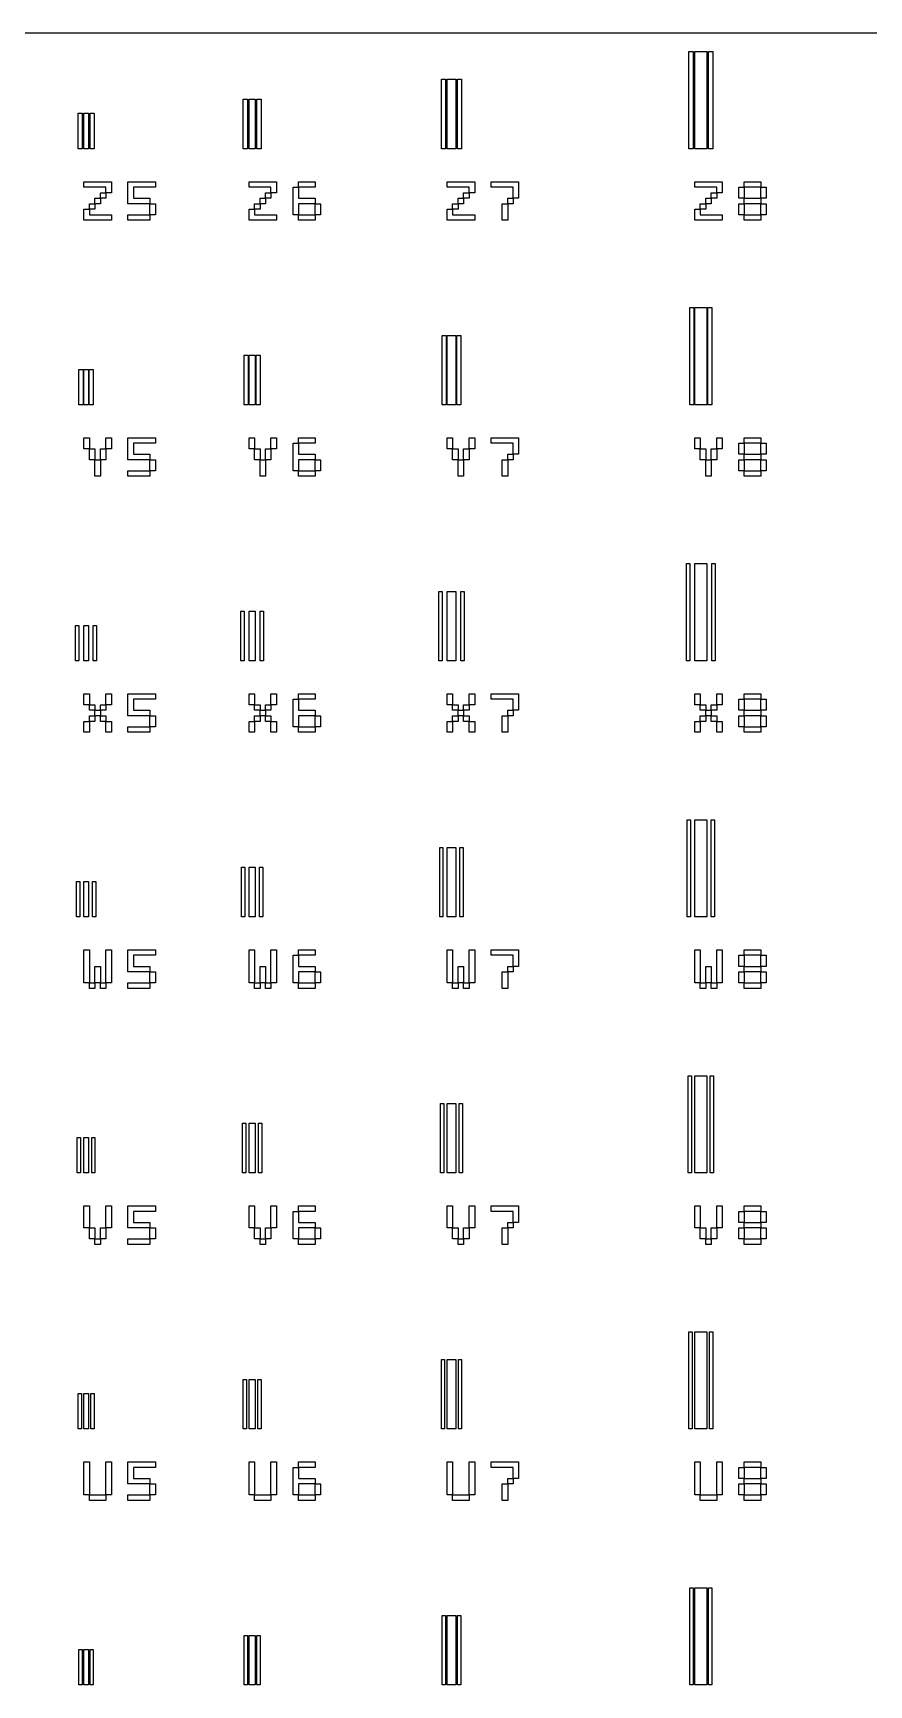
# Model space of a CAD drawing. Extents: x 0 to 3000, y 0 to 2000.
# Drawn here: x 1499 to 2006, y 1000 to 2000 of the extents above; entities that cross this region are included whole.
import ezdxf

# ---------------------------------------------------------------- set-up
doc = ezdxf.new("R2010")
doc.units = 0
doc.header["$MEASUREMENT"] = 0
doc.layers.add('design', color=1, linetype='Continuous')

msp = doc.modelspace()

# ---------------------------------------------------------------- linework, layer by layer
msp.add_line((3000, 2000), (0, 2000))
at = {"layer": 'design'}
for points in [[(1896.5, 1930), (1896.5, 1988.8), (1899, 1988.8), (1899, 1930)], [(1900, 1930), (1900, 1988.8), (1907.4, 1988.8), (1907.4, 1930)], [(1908.4, 1930), (1908.4, 1988.8), (1910.9, 1988.8), (1910.9, 1930)], [(1746.5, 1930), (1746.5, 1972), (1749, 1972), (1749, 1930)], [(1750, 1930), (1750, 1972), (1755.3, 1972), (1755.3, 1930)], [(1756.3, 1930), (1756.3, 1972), (1758.8, 1972), (1758.8, 1930)], [(1626.5, 1930), (1626.5, 1960), (1629, 1960), (1629, 1930)], [(1630, 1930), (1630, 1960), (1633.8, 1960), (1633.8, 1930)], [(1634.8, 1930), (1634.8, 1960), (1637.3, 1960), (1637.3, 1930)], [(1526.5, 1930), (1526.5, 1951.4), (1529, 1951.4), (1529, 1930)], [(1530, 1930), (1530, 1951.4), (1532.7, 1951.4), (1532.7, 1930)], [(1533.7, 1930), (1533.7, 1951.4), (1536.2, 1951.4), (1536.2, 1930)], [(1543.3, 1903.3), (1543.3, 1906.7), (1540, 1906.7), (1536.7, 1906.7), (1533.3, 1906.7), (1530, 1906.7), (1530, 1910), (1533.3, 1910), (1536.7, 1910), (1540, 1910), (1543.3, 1910), (1546.7, 1910), (1546.7, 1906.7), (1546.7, 1903.3)], [(1556.7, 1896.7), (1556.7, 1900), (1556.7, 1903.3), (1556.7, 1906.7), (1556.7, 1910), (1560, 1910), (1563.3, 1910), (1566.7, 1910), (1570, 1910), (1573.3, 1910), (1573.3, 1906.7), (1570, 1906.7), (1566.7, 1906.7), (1563.3, 1906.7), (1560, 1906.7), (1560, 1903.3), (1560, 1900), (1563.3, 1900), (1566.7, 1900), (1570, 1900), (1570, 1896.7), (1566.7, 1896.7), (1563.3, 1896.7), (1560, 1896.7)], [(1643.3, 1903.3), (1643.3, 1906.7), (1640, 1906.7), (1636.7, 1906.7), (1633.3, 1906.7), (1630, 1906.7), (1630, 1910), (1633.3, 1910), (1636.7, 1910), (1640, 1910), (1643.3, 1910), (1646.7, 1910), (1646.7, 1906.7), (1646.7, 1903.3)], [(1660, 1906.7), (1660, 1910), (1663.3, 1910), (1666.7, 1910), (1670, 1910), (1670, 1906.7), (1666.7, 1906.7), (1663.3, 1906.7)], [(1763.3, 1903.3), (1763.3, 1906.7), (1760, 1906.7), (1756.7, 1906.7), (1753.3, 1906.7), (1750, 1906.7), (1750, 1910), (1753.3, 1910), (1756.7, 1910), (1760, 1910), (1763.3, 1910), (1766.7, 1910), (1766.7, 1906.7), (1766.7, 1903.3)], [(1790, 1900), (1790, 1903.3), (1790, 1906.7), (1786.7, 1906.7), (1783.3, 1906.7), (1780, 1906.7), (1776.7, 1906.7), (1776.7, 1910), (1780, 1910), (1783.3, 1910), (1786.7, 1910), (1790, 1910), (1793.3, 1910), (1793.3, 1906.7), (1793.3, 1903.3), (1793.3, 1900)], [(1913.3, 1903.3), (1913.3, 1906.7), (1910, 1906.7), (1906.7, 1906.7), (1903.3, 1906.7), (1900, 1906.7), (1900, 1910), (1903.3, 1910), (1906.7, 1910), (1910, 1910), (1913.3, 1910), (1916.7, 1910), (1916.7, 1906.7), (1916.7, 1903.3)], [(1930, 1906.7), (1930, 1910), (1933.3, 1910), (1936.7, 1910), (1940, 1910), (1940, 1906.7), (1936.7, 1906.7), (1933.3, 1906.7)], [(1536.7, 1896.7), (1536.7, 1900), (1540, 1900), (1540, 1896.7)], [(1540, 1900), (1540, 1903.3), (1543.3, 1903.3), (1543.3, 1900)], [(1636.7, 1896.7), (1636.7, 1900), (1640, 1900), (1640, 1896.7)], [(1640, 1900), (1640, 1903.3), (1643.3, 1903.3), (1643.3, 1900)], [(1656.7, 1890), (1656.7, 1893.3), (1656.7, 1896.7), (1656.7, 1900), (1656.7, 1903.3), (1656.7, 1906.7), (1660, 1906.7), (1660, 1903.3), (1660, 1900), (1663.3, 1900), (1666.7, 1900), (1670, 1900), (1670, 1896.7), (1666.7, 1896.7), (1663.3, 1896.7), (1660, 1896.7), (1660, 1893.3), (1660, 1890)], [(1756.7, 1896.7), (1756.7, 1900), (1760, 1900), (1760, 1896.7)], [(1760, 1900), (1760, 1903.3), (1763.3, 1903.3), (1763.3, 1900)], [(1786.7, 1896.7), (1786.7, 1900), (1790, 1900), (1790, 1896.7)], [(1906.7, 1896.7), (1906.7, 1900), (1910, 1900), (1910, 1896.7)], [(1910, 1900), (1910, 1903.3), (1913.3, 1903.3), (1913.3, 1900)], [(1926.7, 1900), (1926.7, 1903.3), (1926.7, 1906.7), (1930, 1906.7), (1930, 1903.3), (1930, 1900)], [(1930, 1896.7), (1930, 1900), (1933.3, 1900), (1936.7, 1900), (1940, 1900), (1940, 1896.7), (1936.7, 1896.7), (1933.3, 1896.7)], [(1940, 1900), (1940, 1903.3), (1940, 1906.7), (1943.3, 1906.7), (1943.3, 1903.3), (1943.3, 1900)], [(1530, 1886.7), (1530, 1890), (1530, 1893.3), (1533.3, 1893.3), (1533.3, 1890), (1536.7, 1890), (1540, 1890), (1543.3, 1890), (1546.7, 1890), (1546.7, 1886.7), (1543.3, 1886.7), (1540, 1886.7), (1536.7, 1886.7), (1533.3, 1886.7)], [(1533.3, 1893.3), (1533.3, 1896.7), (1536.7, 1896.7), (1536.7, 1893.3)], [(1556.7, 1886.7), (1556.7, 1890), (1560, 1890), (1563.3, 1890), (1566.7, 1890), (1570, 1890), (1570, 1886.7), (1566.7, 1886.7), (1563.3, 1886.7), (1560, 1886.7)], [(1570, 1890), (1570, 1893.3), (1570, 1896.7), (1573.3, 1896.7), (1573.3, 1893.3), (1573.3, 1890)], [(1630, 1886.7), (1630, 1890), (1630, 1893.3), (1633.3, 1893.3), (1633.3, 1890), (1636.7, 1890), (1640, 1890), (1643.3, 1890), (1646.7, 1890), (1646.7, 1886.7), (1643.3, 1886.7), (1640, 1886.7), (1636.7, 1886.7), (1633.3, 1886.7)], [(1633.3, 1893.3), (1633.3, 1896.7), (1636.7, 1896.7), (1636.7, 1893.3)], [(1660, 1886.7), (1660, 1890), (1663.3, 1890), (1666.7, 1890), (1670, 1890), (1670, 1886.7), (1666.7, 1886.7), (1663.3, 1886.7)], [(1670, 1890), (1670, 1893.3), (1670, 1896.7), (1673.3, 1896.7), (1673.3, 1893.3), (1673.3, 1890)], [(1750, 1886.7), (1750, 1890), (1750, 1893.3), (1753.3, 1893.3), (1753.3, 1890), (1756.7, 1890), (1760, 1890), (1763.3, 1890), (1766.7, 1890), (1766.7, 1886.7), (1763.3, 1886.7), (1760, 1886.7), (1756.7, 1886.7), (1753.3, 1886.7)], [(1753.3, 1893.3), (1753.3, 1896.7), (1756.7, 1896.7), (1756.7, 1893.3)], [(1783.3, 1886.7), (1783.3, 1890), (1783.3, 1893.3), (1783.3, 1896.7), (1786.7, 1896.7), (1786.7, 1893.3), (1786.7, 1890), (1786.7, 1886.7)], [(1900, 1886.7), (1900, 1890), (1900, 1893.3), (1903.3, 1893.3), (1903.3, 1890), (1906.7, 1890), (1910, 1890), (1913.3, 1890), (1916.7, 1890), (1916.7, 1886.7), (1913.3, 1886.7), (1910, 1886.7), (1906.7, 1886.7), (1903.3, 1886.7)], [(1903.3, 1893.3), (1903.3, 1896.7), (1906.7, 1896.7), (1906.7, 1893.3)], [(1926.7, 1890), (1926.7, 1893.3), (1926.7, 1896.7), (1930, 1896.7), (1930, 1893.3), (1930, 1890)], [(1930, 1886.7), (1930, 1890), (1933.3, 1890), (1936.7, 1890), (1940, 1890), (1940, 1886.7), (1936.7, 1886.7), (1933.3, 1886.7)], [(1940, 1890), (1940, 1893.3), (1940, 1896.7), (1943.3, 1896.7), (1943.3, 1893.3), (1943.3, 1890)], [(1897, 1775), (1897, 1833.8), (1899.5, 1833.8), (1899.5, 1775)], [(1900, 1775), (1900, 1833.8), (1907.4, 1833.8), (1907.4, 1775)], [(1907.9, 1775), (1907.9, 1833.8), (1910.4, 1833.8), (1910.4, 1775)], [(1747, 1775), (1747, 1817), (1749.5, 1817), (1749.5, 1775)], [(1750, 1775), (1750, 1817), (1755.3, 1817), (1755.3, 1775)], [(1755.8, 1775), (1755.8, 1817), (1758.3, 1817), (1758.3, 1775)], [(1627, 1775), (1627, 1805), (1629.5, 1805), (1629.5, 1775)], [(1630, 1775), (1630, 1805), (1633.8, 1805), (1633.8, 1775)], [(1634.3, 1775), (1634.3, 1805), (1636.8, 1805), (1636.8, 1775)], [(1527, 1775), (1527, 1796.4), (1529.5, 1796.4), (1529.5, 1775)], [(1530, 1775), (1530, 1796.4), (1532.7, 1796.4), (1532.7, 1775)], [(1533.2, 1775), (1533.2, 1796.4), (1535.7, 1796.4), (1535.7, 1775)], [(1530, 1748.3), (1530, 1751.7), (1530, 1755), (1533.3, 1755), (1533.3, 1751.7), (1533.3, 1748.3)], [(1543.3, 1748.3), (1543.3, 1751.7), (1543.3, 1755), (1546.7, 1755), (1546.7, 1751.7), (1546.7, 1748.3)], [(1556.7, 1741.7), (1556.7, 1745), (1556.7, 1748.3), (1556.7, 1751.7), (1556.7, 1755), (1560, 1755), (1563.3, 1755), (1566.7, 1755), (1570, 1755), (1573.3, 1755), (1573.3, 1751.7), (1570, 1751.7), (1566.7, 1751.7), (1563.3, 1751.7), (1560, 1751.7), (1560, 1748.3), (1560, 1745), (1563.3, 1745), (1566.7, 1745), (1570, 1745), (1570, 1741.7), (1566.7, 1741.7), (1563.3, 1741.7), (1560, 1741.7)], [(1630, 1748.3), (1630, 1751.7), (1630, 1755), (1633.3, 1755), (1633.3, 1751.7), (1633.3, 1748.3)], [(1643.3, 1748.3), (1643.3, 1751.7), (1643.3, 1755), (1646.7, 1755), (1646.7, 1751.7), (1646.7, 1748.3)], [(1656.7, 1735), (1656.7, 1738.3), (1656.7, 1741.7), (1656.7, 1745), (1656.7, 1748.3), (1656.7, 1751.7), (1660, 1751.7), (1660, 1748.3), (1660, 1745), (1663.3, 1745), (1666.7, 1745), (1670, 1745), (1670, 1741.7), (1666.7, 1741.7), (1663.3, 1741.7), (1660, 1741.7), (1660, 1738.3), (1660, 1735)], [(1660, 1751.7), (1660, 1755), (1663.3, 1755), (1666.7, 1755), (1670, 1755), (1670, 1751.7), (1666.7, 1751.7), (1663.3, 1751.7)], [(1750, 1748.3), (1750, 1751.7), (1750, 1755), (1753.3, 1755), (1753.3, 1751.7), (1753.3, 1748.3)], [(1763.3, 1748.3), (1763.3, 1751.7), (1763.3, 1755), (1766.7, 1755), (1766.7, 1751.7), (1766.7, 1748.3)], [(1790, 1745), (1790, 1748.3), (1790, 1751.7), (1786.7, 1751.7), (1783.3, 1751.7), (1780, 1751.7), (1776.7, 1751.7), (1776.7, 1755), (1780, 1755), (1783.3, 1755), (1786.7, 1755), (1790, 1755), (1793.3, 1755), (1793.3, 1751.7), (1793.3, 1748.3), (1793.3, 1745)], [(1900, 1748.3), (1900, 1751.7), (1900, 1755), (1903.3, 1755), (1903.3, 1751.7), (1903.3, 1748.3)], [(1913.3, 1748.3), (1913.3, 1751.7), (1913.3, 1755), (1916.7, 1755), (1916.7, 1751.7), (1916.7, 1748.3)], [(1926.7, 1745), (1926.7, 1748.3), (1926.7, 1751.7), (1930, 1751.7), (1930, 1748.3), (1930, 1745)], [(1930, 1751.7), (1930, 1755), (1933.3, 1755), (1936.7, 1755), (1940, 1755), (1940, 1751.7), (1936.7, 1751.7), (1933.3, 1751.7)], [(1940, 1745), (1940, 1748.3), (1940, 1751.7), (1943.3, 1751.7), (1943.3, 1748.3), (1943.3, 1745)], [(1533.3, 1741.7), (1533.3, 1745), (1533.3, 1748.3), (1536.7, 1748.3), (1536.7, 1745), (1536.7, 1741.7)], [(1536.7, 1731.7), (1536.7, 1735), (1536.7, 1738.3), (1536.7, 1741.7), (1540, 1741.7), (1540, 1738.3), (1540, 1735), (1540, 1731.7)], [(1540, 1741.7), (1540, 1745), (1540, 1748.3), (1543.3, 1748.3), (1543.3, 1745), (1543.3, 1741.7)], [(1570, 1735), (1570, 1738.3), (1570, 1741.7), (1573.3, 1741.7), (1573.3, 1738.3), (1573.3, 1735)], [(1633.3, 1741.7), (1633.3, 1745), (1633.3, 1748.3), (1636.7, 1748.3), (1636.7, 1745), (1636.7, 1741.7)], [(1636.7, 1731.7), (1636.7, 1735), (1636.7, 1738.3), (1636.7, 1741.7), (1640, 1741.7), (1640, 1738.3), (1640, 1735), (1640, 1731.7)], [(1640, 1741.7), (1640, 1745), (1640, 1748.3), (1643.3, 1748.3), (1643.3, 1745), (1643.3, 1741.7)], [(1670, 1735), (1670, 1738.3), (1670, 1741.7), (1673.3, 1741.7), (1673.3, 1738.3), (1673.3, 1735)], [(1753.3, 1741.7), (1753.3, 1745), (1753.3, 1748.3), (1756.7, 1748.3), (1756.7, 1745), (1756.7, 1741.7)], [(1756.7, 1731.7), (1756.7, 1735), (1756.7, 1738.3), (1756.7, 1741.7), (1760, 1741.7), (1760, 1738.3), (1760, 1735), (1760, 1731.7)], [(1760, 1741.7), (1760, 1745), (1760, 1748.3), (1763.3, 1748.3), (1763.3, 1745), (1763.3, 1741.7)], [(1783.3, 1731.7), (1783.3, 1735), (1783.3, 1738.3), (1783.3, 1741.7), (1786.7, 1741.7), (1786.7, 1738.3), (1786.7, 1735), (1786.7, 1731.7)], [(1786.7, 1741.7), (1786.7, 1745), (1790, 1745), (1790, 1741.7)], [(1903.3, 1741.7), (1903.3, 1745), (1903.3, 1748.3), (1906.7, 1748.3), (1906.7, 1745), (1906.7, 1741.7)], [(1906.7, 1731.7), (1906.7, 1735), (1906.7, 1738.3), (1906.7, 1741.7), (1910, 1741.7), (1910, 1738.3), (1910, 1735), (1910, 1731.7)], [(1910, 1741.7), (1910, 1745), (1910, 1748.3), (1913.3, 1748.3), (1913.3, 1745), (1913.3, 1741.7)], [(1926.7, 1735), (1926.7, 1738.3), (1926.7, 1741.7), (1930, 1741.7), (1930, 1738.3), (1930, 1735)], [(1930, 1741.7), (1930, 1745), (1933.3, 1745), (1936.7, 1745), (1940, 1745), (1940, 1741.7), (1936.7, 1741.7), (1933.3, 1741.7)], [(1940, 1735), (1940, 1738.3), (1940, 1741.7), (1943.3, 1741.7), (1943.3, 1738.3), (1943.3, 1735)], [(1556.7, 1731.7), (1556.7, 1735), (1560, 1735), (1563.3, 1735), (1566.7, 1735), (1570, 1735), (1570, 1731.7), (1566.7, 1731.7), (1563.3, 1731.7), (1560, 1731.7)], [(1660, 1731.7), (1660, 1735), (1663.3, 1735), (1666.7, 1735), (1670, 1735), (1670, 1731.7), (1666.7, 1731.7), (1663.3, 1731.7)], [(1930, 1731.7), (1930, 1735), (1933.3, 1735), (1936.7, 1735), (1940, 1735), (1940, 1731.7), (1936.7, 1731.7), (1933.3, 1731.7)], [(1895, 1620), (1895, 1678.8), (1897, 1678.8), (1897, 1620)], [(1900, 1620), (1900, 1678.8), (1907.4, 1678.8), (1907.4, 1620)], [(1910.4, 1620), (1910.4, 1678.8), (1912.4, 1678.8), (1912.4, 1620)], [(1745, 1620), (1745, 1662), (1747, 1662), (1747, 1620)], [(1750, 1620), (1750, 1662), (1755.3, 1662), (1755.3, 1620)], [(1758.3, 1620), (1758.3, 1662), (1760.3, 1662), (1760.3, 1620)], [(1625, 1620), (1625, 1650), (1627, 1650), (1627, 1620)], [(1630, 1620), (1630, 1650), (1633.8, 1650), (1633.8, 1620)], [(1636.8, 1620), (1636.8, 1650), (1638.8, 1650), (1638.8, 1620)], [(1525, 1620), (1525, 1641.4), (1527, 1641.4), (1527, 1620)], [(1530, 1620), (1530, 1641.4), (1532.7, 1641.4), (1532.7, 1620)], [(1535.7, 1620), (1535.7, 1641.4), (1537.7, 1641.4), (1537.7, 1620)], [(1530, 1593.3), (1530, 1596.7), (1530, 1600), (1533.3, 1600), (1533.3, 1596.7), (1533.3, 1593.3)], [(1543.3, 1593.3), (1543.3, 1596.7), (1543.3, 1600), (1546.7, 1600), (1546.7, 1596.7), (1546.7, 1593.3)], [(1556.7, 1586.7), (1556.7, 1590), (1556.7, 1593.3), (1556.7, 1596.7), (1556.7, 1600), (1560, 1600), (1563.3, 1600), (1566.7, 1600), (1570, 1600), (1573.3, 1600), (1573.3, 1596.7), (1570, 1596.7), (1566.7, 1596.7), (1563.3, 1596.7), (1560, 1596.7), (1560, 1593.3), (1560, 1590), (1563.3, 1590), (1566.7, 1590), (1570, 1590), (1570, 1586.7), (1566.7, 1586.7), (1563.3, 1586.7), (1560, 1586.7)], [(1630, 1593.3), (1630, 1596.7), (1630, 1600), (1633.3, 1600), (1633.3, 1596.7), (1633.3, 1593.3)], [(1643.3, 1593.3), (1643.3, 1596.7), (1643.3, 1600), (1646.7, 1600), (1646.7, 1596.7), (1646.7, 1593.3)], [(1660, 1596.7), (1660, 1600), (1663.3, 1600), (1666.7, 1600), (1670, 1600), (1670, 1596.7), (1666.7, 1596.7), (1663.3, 1596.7)], [(1750, 1593.3), (1750, 1596.7), (1750, 1600), (1753.3, 1600), (1753.3, 1596.7), (1753.3, 1593.3)], [(1763.3, 1593.3), (1763.3, 1596.7), (1763.3, 1600), (1766.7, 1600), (1766.7, 1596.7), (1766.7, 1593.3)], [(1790, 1590), (1790, 1593.3), (1790, 1596.7), (1786.7, 1596.7), (1783.3, 1596.7), (1780, 1596.7), (1776.7, 1596.7), (1776.7, 1600), (1780, 1600), (1783.3, 1600), (1786.7, 1600), (1790, 1600), (1793.3, 1600), (1793.3, 1596.7), (1793.3, 1593.3), (1793.3, 1590)], [(1900, 1593.3), (1900, 1596.7), (1900, 1600), (1903.3, 1600), (1903.3, 1596.7), (1903.3, 1593.3)], [(1913.3, 1593.3), (1913.3, 1596.7), (1913.3, 1600), (1916.7, 1600), (1916.7, 1596.7), (1916.7, 1593.3)], [(1930, 1596.7), (1930, 1600), (1933.3, 1600), (1936.7, 1600), (1940, 1600), (1940, 1596.7), (1936.7, 1596.7), (1933.3, 1596.7)], [(1533.3, 1590), (1533.3, 1593.3), (1536.7, 1593.3), (1536.7, 1590)], [(1536.7, 1586.7), (1536.7, 1590), (1540, 1590), (1540, 1586.7)], [(1540, 1590), (1540, 1593.3), (1543.3, 1593.3), (1543.3, 1590)], [(1633.3, 1590), (1633.3, 1593.3), (1636.7, 1593.3), (1636.7, 1590)], [(1636.7, 1586.7), (1636.7, 1590), (1640, 1590), (1640, 1586.7)], [(1640, 1590), (1640, 1593.3), (1643.3, 1593.3), (1643.3, 1590)], [(1656.7, 1580), (1656.7, 1583.3), (1656.7, 1586.7), (1656.7, 1590), (1656.7, 1593.3), (1656.7, 1596.7), (1660, 1596.7), (1660, 1593.3), (1660, 1590), (1663.3, 1590), (1666.7, 1590), (1670, 1590), (1670, 1586.7), (1666.7, 1586.7), (1663.3, 1586.7), (1660, 1586.7), (1660, 1583.3), (1660, 1580)], [(1753.3, 1590), (1753.3, 1593.3), (1756.7, 1593.3), (1756.7, 1590)], [(1756.7, 1586.7), (1756.7, 1590), (1760, 1590), (1760, 1586.7)], [(1760, 1590), (1760, 1593.3), (1763.3, 1593.3), (1763.3, 1590)], [(1786.7, 1586.7), (1786.7, 1590), (1790, 1590), (1790, 1586.7)], [(1903.3, 1590), (1903.3, 1593.3), (1906.7, 1593.3), (1906.7, 1590)], [(1906.7, 1586.7), (1906.7, 1590), (1910, 1590), (1910, 1586.7)], [(1910, 1590), (1910, 1593.3), (1913.3, 1593.3), (1913.3, 1590)], [(1926.7, 1590), (1926.7, 1593.3), (1926.7, 1596.7), (1930, 1596.7), (1930, 1593.3), (1930, 1590)], [(1930, 1586.7), (1930, 1590), (1933.3, 1590), (1936.7, 1590), (1940, 1590), (1940, 1586.7), (1936.7, 1586.7), (1933.3, 1586.7)], [(1940, 1590), (1940, 1593.3), (1940, 1596.7), (1943.3, 1596.7), (1943.3, 1593.3), (1943.3, 1590)], [(1530, 1576.7), (1530, 1580), (1530, 1583.3), (1533.3, 1583.3), (1533.3, 1580), (1533.3, 1576.7)], [(1533.3, 1583.3), (1533.3, 1586.7), (1536.7, 1586.7), (1536.7, 1583.3)], [(1540, 1583.3), (1540, 1586.7), (1543.3, 1586.7), (1543.3, 1583.3)], [(1543.3, 1576.7), (1543.3, 1580), (1543.3, 1583.3), (1546.7, 1583.3), (1546.7, 1580), (1546.7, 1576.7)], [(1556.7, 1576.7), (1556.7, 1580), (1560, 1580), (1563.3, 1580), (1566.7, 1580), (1570, 1580), (1570, 1576.7), (1566.7, 1576.7), (1563.3, 1576.7), (1560, 1576.7)], [(1570, 1580), (1570, 1583.3), (1570, 1586.7), (1573.3, 1586.7), (1573.3, 1583.3), (1573.3, 1580)], [(1630, 1576.7), (1630, 1580), (1630, 1583.3), (1633.3, 1583.3), (1633.3, 1580), (1633.3, 1576.7)], [(1633.3, 1583.3), (1633.3, 1586.7), (1636.7, 1586.7), (1636.7, 1583.3)], [(1640, 1583.3), (1640, 1586.7), (1643.3, 1586.7), (1643.3, 1583.3)], [(1643.3, 1576.7), (1643.3, 1580), (1643.3, 1583.3), (1646.7, 1583.3), (1646.7, 1580), (1646.7, 1576.7)], [(1660, 1576.7), (1660, 1580), (1663.3, 1580), (1666.7, 1580), (1670, 1580), (1670, 1576.7), (1666.7, 1576.7), (1663.3, 1576.7)], [(1670, 1580), (1670, 1583.3), (1670, 1586.7), (1673.3, 1586.7), (1673.3, 1583.3), (1673.3, 1580)], [(1750, 1576.7), (1750, 1580), (1750, 1583.3), (1753.3, 1583.3), (1753.3, 1580), (1753.3, 1576.7)], [(1753.3, 1583.3), (1753.3, 1586.7), (1756.7, 1586.7), (1756.7, 1583.3)], [(1760, 1583.3), (1760, 1586.7), (1763.3, 1586.7), (1763.3, 1583.3)], [(1763.3, 1576.7), (1763.3, 1580), (1763.3, 1583.3), (1766.7, 1583.3), (1766.7, 1580), (1766.7, 1576.7)], [(1783.3, 1576.7), (1783.3, 1580), (1783.3, 1583.3), (1783.3, 1586.7), (1786.7, 1586.7), (1786.7, 1583.3), (1786.7, 1580), (1786.7, 1576.7)], [(1900, 1576.7), (1900, 1580), (1900, 1583.3), (1903.3, 1583.3), (1903.3, 1580), (1903.3, 1576.7)], [(1903.3, 1583.3), (1903.3, 1586.7), (1906.7, 1586.7), (1906.7, 1583.3)], [(1910, 1583.3), (1910, 1586.7), (1913.3, 1586.7), (1913.3, 1583.3)], [(1913.3, 1576.7), (1913.3, 1580), (1913.3, 1583.3), (1916.7, 1583.3), (1916.7, 1580), (1916.7, 1576.7)], [(1926.7, 1580), (1926.7, 1583.3), (1926.7, 1586.7), (1930, 1586.7), (1930, 1583.3), (1930, 1580)], [(1930, 1576.7), (1930, 1580), (1933.3, 1580), (1936.7, 1580), (1940, 1580), (1940, 1576.7), (1936.7, 1576.7), (1933.3, 1576.7)], [(1940, 1580), (1940, 1583.3), (1940, 1586.7), (1943.3, 1586.7), (1943.3, 1583.3), (1943.3, 1580)], [(1895.5, 1465), (1895.5, 1523.8), (1897.5, 1523.8), (1897.5, 1465)], [(1900, 1465), (1900, 1523.8), (1907.4, 1523.8), (1907.4, 1465)], [(1909.9, 1465), (1909.9, 1523.8), (1911.9, 1523.8), (1911.9, 1465)], [(1745.5, 1465), (1745.5, 1507), (1747.5, 1507), (1747.5, 1465)], [(1750, 1465), (1750, 1507), (1755.3, 1507), (1755.3, 1465)], [(1757.8, 1465), (1757.8, 1507), (1759.8, 1507), (1759.8, 1465)], [(1625.5, 1465), (1625.5, 1495), (1627.5, 1495), (1627.5, 1465)], [(1630, 1465), (1630, 1495), (1633.8, 1495), (1633.8, 1465)], [(1636.3, 1465), (1636.3, 1495), (1638.3, 1495), (1638.3, 1465)], [(1525.5, 1465), (1525.5, 1486.4), (1527.5, 1486.4), (1527.5, 1465)], [(1530, 1465), (1530, 1486.4), (1532.7, 1486.4), (1532.7, 1465)], [(1535.2, 1465), (1535.2, 1486.4), (1537.2, 1486.4), (1537.2, 1465)], [(1530, 1425), (1530, 1428.3), (1530, 1431.7), (1530, 1435), (1530, 1438.3), (1530, 1441.7), (1530, 1445), (1533.3, 1445), (1533.3, 1441.7), (1533.3, 1438.3), (1533.3, 1435), (1533.3, 1431.7), (1533.3, 1428.3), (1533.3, 1425)], [(1543.3, 1425), (1543.3, 1428.3), (1543.3, 1431.7), (1543.3, 1435), (1543.3, 1438.3), (1543.3, 1441.7), (1543.3, 1445), (1546.7, 1445), (1546.7, 1441.7), (1546.7, 1438.3), (1546.7, 1435), (1546.7, 1431.7), (1546.7, 1428.3), (1546.7, 1425)], [(1556.7, 1431.7), (1556.7, 1435), (1556.7, 1438.3), (1556.7, 1441.7), (1556.7, 1445), (1560, 1445), (1563.3, 1445), (1566.7, 1445), (1570, 1445), (1573.3, 1445), (1573.3, 1441.7), (1570, 1441.7), (1566.7, 1441.7), (1563.3, 1441.7), (1560, 1441.7), (1560, 1438.3), (1560, 1435), (1563.3, 1435), (1566.7, 1435), (1570, 1435), (1570, 1431.7), (1566.7, 1431.7), (1563.3, 1431.7), (1560, 1431.7)], [(1630, 1425), (1630, 1428.3), (1630, 1431.7), (1630, 1435), (1630, 1438.3), (1630, 1441.7), (1630, 1445), (1633.3, 1445), (1633.3, 1441.7), (1633.3, 1438.3), (1633.3, 1435), (1633.3, 1431.7), (1633.3, 1428.3), (1633.3, 1425)], [(1643.3, 1425), (1643.3, 1428.3), (1643.3, 1431.7), (1643.3, 1435), (1643.3, 1438.3), (1643.3, 1441.7), (1643.3, 1445), (1646.7, 1445), (1646.7, 1441.7), (1646.7, 1438.3), (1646.7, 1435), (1646.7, 1431.7), (1646.7, 1428.3), (1646.7, 1425)], [(1656.7, 1425), (1656.7, 1428.3), (1656.7, 1431.7), (1656.7, 1435), (1656.7, 1438.3), (1656.7, 1441.7), (1660, 1441.7), (1660, 1438.3), (1660, 1435), (1663.3, 1435), (1666.7, 1435), (1670, 1435), (1670, 1431.7), (1666.7, 1431.7), (1663.3, 1431.7), (1660, 1431.7), (1660, 1428.3), (1660, 1425)], [(1660, 1441.7), (1660, 1445), (1663.3, 1445), (1666.7, 1445), (1670, 1445), (1670, 1441.7), (1666.7, 1441.7), (1663.3, 1441.7)], [(1750, 1425), (1750, 1428.3), (1750, 1431.7), (1750, 1435), (1750, 1438.3), (1750, 1441.7), (1750, 1445), (1753.3, 1445), (1753.3, 1441.7), (1753.3, 1438.3), (1753.3, 1435), (1753.3, 1431.7), (1753.3, 1428.3), (1753.3, 1425)], [(1763.3, 1425), (1763.3, 1428.3), (1763.3, 1431.7), (1763.3, 1435), (1763.3, 1438.3), (1763.3, 1441.7), (1763.3, 1445), (1766.7, 1445), (1766.7, 1441.7), (1766.7, 1438.3), (1766.7, 1435), (1766.7, 1431.7), (1766.7, 1428.3), (1766.7, 1425)], [(1790, 1435), (1790, 1438.3), (1790, 1441.7), (1786.7, 1441.7), (1783.3, 1441.7), (1780, 1441.7), (1776.7, 1441.7), (1776.7, 1445), (1780, 1445), (1783.3, 1445), (1786.7, 1445), (1790, 1445), (1793.3, 1445), (1793.3, 1441.7), (1793.3, 1438.3), (1793.3, 1435)], [(1900, 1425), (1900, 1428.3), (1900, 1431.7), (1900, 1435), (1900, 1438.3), (1900, 1441.7), (1900, 1445), (1903.3, 1445), (1903.3, 1441.7), (1903.3, 1438.3), (1903.3, 1435), (1903.3, 1431.7), (1903.3, 1428.3), (1903.3, 1425)], [(1913.3, 1425), (1913.3, 1428.3), (1913.3, 1431.7), (1913.3, 1435), (1913.3, 1438.3), (1913.3, 1441.7), (1913.3, 1445), (1916.7, 1445), (1916.7, 1441.7), (1916.7, 1438.3), (1916.7, 1435), (1916.7, 1431.7), (1916.7, 1428.3), (1916.7, 1425)], [(1926.7, 1435), (1926.7, 1438.3), (1926.7, 1441.7), (1930, 1441.7), (1930, 1438.3), (1930, 1435)], [(1930, 1441.7), (1930, 1445), (1933.3, 1445), (1936.7, 1445), (1940, 1445), (1940, 1441.7), (1936.7, 1441.7), (1933.3, 1441.7)], [(1940, 1435), (1940, 1438.3), (1940, 1441.7), (1943.3, 1441.7), (1943.3, 1438.3), (1943.3, 1435)], [(1536.7, 1425), (1536.7, 1428.3), (1536.7, 1431.7), (1536.7, 1435), (1540, 1435), (1540, 1431.7), (1540, 1428.3), (1540, 1425)], [(1570, 1425), (1570, 1428.3), (1570, 1431.7), (1573.3, 1431.7), (1573.3, 1428.3), (1573.3, 1425)], [(1636.7, 1425), (1636.7, 1428.3), (1636.7, 1431.7), (1636.7, 1435), (1640, 1435), (1640, 1431.7), (1640, 1428.3), (1640, 1425)], [(1670, 1425), (1670, 1428.3), (1670, 1431.7), (1673.3, 1431.7), (1673.3, 1428.3), (1673.3, 1425)], [(1756.7, 1425), (1756.7, 1428.3), (1756.7, 1431.7), (1756.7, 1435), (1760, 1435), (1760, 1431.7), (1760, 1428.3), (1760, 1425)], [(1783.3, 1421.7), (1783.3, 1425), (1783.3, 1428.3), (1783.3, 1431.7), (1786.7, 1431.7), (1786.7, 1428.3), (1786.7, 1425), (1786.7, 1421.7)], [(1786.7, 1431.7), (1786.7, 1435), (1790, 1435), (1790, 1431.7)], [(1906.7, 1425), (1906.7, 1428.3), (1906.7, 1431.7), (1906.7, 1435), (1910, 1435), (1910, 1431.7), (1910, 1428.3), (1910, 1425)], [(1926.7, 1425), (1926.7, 1428.3), (1926.7, 1431.7), (1930, 1431.7), (1930, 1428.3), (1930, 1425)], [(1930, 1431.7), (1930, 1435), (1933.3, 1435), (1936.7, 1435), (1940, 1435), (1940, 1431.7), (1936.7, 1431.7), (1933.3, 1431.7)], [(1940, 1425), (1940, 1428.3), (1940, 1431.7), (1943.3, 1431.7), (1943.3, 1428.3), (1943.3, 1425)], [(1533.3, 1421.7), (1533.3, 1425), (1536.7, 1425), (1536.7, 1421.7)], [(1540, 1421.7), (1540, 1425), (1543.3, 1425), (1543.3, 1421.7)], [(1556.7, 1421.7), (1556.7, 1425), (1560, 1425), (1563.3, 1425), (1566.7, 1425), (1570, 1425), (1570, 1421.7), (1566.7, 1421.7), (1563.3, 1421.7), (1560, 1421.7)], [(1633.3, 1421.7), (1633.3, 1425), (1636.7, 1425), (1636.7, 1421.7)], [(1640, 1421.7), (1640, 1425), (1643.3, 1425), (1643.3, 1421.7)], [(1660, 1421.7), (1660, 1425), (1663.3, 1425), (1666.7, 1425), (1670, 1425), (1670, 1421.7), (1666.7, 1421.7), (1663.3, 1421.7)], [(1753.3, 1421.7), (1753.3, 1425), (1756.7, 1425), (1756.7, 1421.7)], [(1760, 1421.7), (1760, 1425), (1763.3, 1425), (1763.3, 1421.7)], [(1903.3, 1421.7), (1903.3, 1425), (1906.7, 1425), (1906.7, 1421.7)], [(1910, 1421.7), (1910, 1425), (1913.3, 1425), (1913.3, 1421.7)], [(1930, 1421.7), (1930, 1425), (1933.3, 1425), (1936.7, 1425), (1940, 1425), (1940, 1421.7), (1936.7, 1421.7), (1933.3, 1421.7)], [(1896, 1310), (1896, 1368.8), (1898, 1368.8), (1898, 1310)], [(1900, 1310), (1900, 1368.8), (1907.4, 1368.8), (1907.4, 1310)], [(1909.4, 1310), (1909.4, 1368.8), (1911.4, 1368.8), (1911.4, 1310)], [(1746, 1310), (1746, 1352), (1748, 1352), (1748, 1310)], [(1750, 1310), (1750, 1352), (1755.3, 1352), (1755.3, 1310)], [(1757.3, 1310), (1757.3, 1352), (1759.3, 1352), (1759.3, 1310)], [(1626, 1310), (1626, 1340), (1628, 1340), (1628, 1310)], [(1630, 1310), (1630, 1340), (1633.8, 1340), (1633.8, 1310)], [(1635.8, 1310), (1635.8, 1340), (1637.8, 1340), (1637.8, 1310)], [(1526, 1310), (1526, 1331.4), (1528, 1331.4), (1528, 1310)], [(1530, 1310), (1530, 1331.4), (1532.7, 1331.4), (1532.7, 1310)], [(1534.7, 1310), (1534.7, 1331.4), (1536.7, 1331.4), (1536.7, 1310)], [(1530, 1276.7), (1530, 1280), (1530, 1283.3), (1530, 1286.7), (1530, 1290), (1533.3, 1290), (1533.3, 1286.7), (1533.3, 1283.3), (1533.3, 1280), (1533.3, 1276.7)], [(1543.3, 1276.7), (1543.3, 1280), (1543.3, 1283.3), (1543.3, 1286.7), (1543.3, 1290), (1546.7, 1290), (1546.7, 1286.7), (1546.7, 1283.3), (1546.7, 1280), (1546.7, 1276.7)], [(1556.7, 1276.7), (1556.7, 1280), (1556.7, 1283.3), (1556.7, 1286.7), (1556.7, 1290), (1560, 1290), (1563.3, 1290), (1566.7, 1290), (1570, 1290), (1573.3, 1290), (1573.3, 1286.7), (1570, 1286.7), (1566.7, 1286.7), (1563.3, 1286.7), (1560, 1286.7), (1560, 1283.3), (1560, 1280), (1563.3, 1280), (1566.7, 1280), (1570, 1280), (1570, 1276.7), (1566.7, 1276.7), (1563.3, 1276.7), (1560, 1276.7)], [(1630, 1276.7), (1630, 1280), (1630, 1283.3), (1630, 1286.7), (1630, 1290), (1633.3, 1290), (1633.3, 1286.7), (1633.3, 1283.3), (1633.3, 1280), (1633.3, 1276.7)], [(1643.3, 1276.7), (1643.3, 1280), (1643.3, 1283.3), (1643.3, 1286.7), (1643.3, 1290), (1646.7, 1290), (1646.7, 1286.7), (1646.7, 1283.3), (1646.7, 1280), (1646.7, 1276.7)], [(1660, 1286.7), (1660, 1290), (1663.3, 1290), (1666.7, 1290), (1670, 1290), (1670, 1286.7), (1666.7, 1286.7), (1663.3, 1286.7)], [(1750, 1276.7), (1750, 1280), (1750, 1283.3), (1750, 1286.7), (1750, 1290), (1753.3, 1290), (1753.3, 1286.7), (1753.3, 1283.3), (1753.3, 1280), (1753.3, 1276.7)], [(1763.3, 1276.7), (1763.3, 1280), (1763.3, 1283.3), (1763.3, 1286.7), (1763.3, 1290), (1766.7, 1290), (1766.7, 1286.7), (1766.7, 1283.3), (1766.7, 1280), (1766.7, 1276.7)], [(1790, 1280), (1790, 1283.3), (1790, 1286.7), (1786.7, 1286.7), (1783.3, 1286.7), (1780, 1286.7), (1776.7, 1286.7), (1776.7, 1290), (1780, 1290), (1783.3, 1290), (1786.7, 1290), (1790, 1290), (1793.3, 1290), (1793.3, 1286.7), (1793.3, 1283.3), (1793.3, 1280)], [(1900, 1276.7), (1900, 1280), (1900, 1283.3), (1900, 1286.7), (1900, 1290), (1903.3, 1290), (1903.3, 1286.7), (1903.3, 1283.3), (1903.3, 1280), (1903.3, 1276.7)], [(1913.3, 1276.7), (1913.3, 1280), (1913.3, 1283.3), (1913.3, 1286.7), (1913.3, 1290), (1916.7, 1290), (1916.7, 1286.7), (1916.7, 1283.3), (1916.7, 1280), (1916.7, 1276.7)], [(1930, 1286.7), (1930, 1290), (1933.3, 1290), (1936.7, 1290), (1940, 1290), (1940, 1286.7), (1936.7, 1286.7), (1933.3, 1286.7)], [(1656.7, 1270), (1656.7, 1273.3), (1656.7, 1276.7), (1656.7, 1280), (1656.7, 1283.3), (1656.7, 1286.7), (1660, 1286.7), (1660, 1283.3), (1660, 1280), (1663.3, 1280), (1666.7, 1280), (1670, 1280), (1670, 1276.7), (1666.7, 1276.7), (1663.3, 1276.7), (1660, 1276.7), (1660, 1273.3), (1660, 1270)], [(1786.7, 1276.7), (1786.7, 1280), (1790, 1280), (1790, 1276.7)], [(1926.7, 1280), (1926.7, 1283.3), (1926.7, 1286.7), (1930, 1286.7), (1930, 1283.3), (1930, 1280)], [(1930, 1276.7), (1930, 1280), (1933.3, 1280), (1936.7, 1280), (1940, 1280), (1940, 1276.7), (1936.7, 1276.7), (1933.3, 1276.7)], [(1940, 1280), (1940, 1283.3), (1940, 1286.7), (1943.3, 1286.7), (1943.3, 1283.3), (1943.3, 1280)], [(1533.3, 1270), (1533.3, 1273.3), (1533.3, 1276.7), (1536.7, 1276.7), (1536.7, 1273.3), (1536.7, 1270)], [(1536.7, 1266.7), (1536.7, 1270), (1540, 1270), (1540, 1266.7)], [(1540, 1270), (1540, 1273.3), (1540, 1276.7), (1543.3, 1276.7), (1543.3, 1273.3), (1543.3, 1270)], [(1556.7, 1266.7), (1556.7, 1270), (1560, 1270), (1563.3, 1270), (1566.7, 1270), (1570, 1270), (1570, 1266.7), (1566.7, 1266.7), (1563.3, 1266.7), (1560, 1266.7)], [(1570, 1270), (1570, 1273.3), (1570, 1276.7), (1573.3, 1276.7), (1573.3, 1273.3), (1573.3, 1270)], [(1633.3, 1270), (1633.3, 1273.3), (1633.3, 1276.7), (1636.7, 1276.7), (1636.7, 1273.3), (1636.7, 1270)], [(1636.7, 1266.7), (1636.7, 1270), (1640, 1270), (1640, 1266.7)], [(1640, 1270), (1640, 1273.3), (1640, 1276.7), (1643.3, 1276.7), (1643.3, 1273.3), (1643.3, 1270)], [(1660, 1266.7), (1660, 1270), (1663.3, 1270), (1666.7, 1270), (1670, 1270), (1670, 1266.7), (1666.7, 1266.7), (1663.3, 1266.7)], [(1670, 1270), (1670, 1273.3), (1670, 1276.7), (1673.3, 1276.7), (1673.3, 1273.3), (1673.3, 1270)], [(1753.3, 1270), (1753.3, 1273.3), (1753.3, 1276.7), (1756.7, 1276.7), (1756.7, 1273.3), (1756.7, 1270)], [(1756.7, 1266.7), (1756.7, 1270), (1760, 1270), (1760, 1266.7)], [(1760, 1270), (1760, 1273.3), (1760, 1276.7), (1763.3, 1276.7), (1763.3, 1273.3), (1763.3, 1270)], [(1783.3, 1266.7), (1783.3, 1270), (1783.3, 1273.3), (1783.3, 1276.7), (1786.7, 1276.7), (1786.7, 1273.3), (1786.7, 1270), (1786.7, 1266.7)], [(1903.3, 1270), (1903.3, 1273.3), (1903.3, 1276.7), (1906.7, 1276.7), (1906.7, 1273.3), (1906.7, 1270)], [(1906.7, 1266.7), (1906.7, 1270), (1910, 1270), (1910, 1266.7)], [(1910, 1270), (1910, 1273.3), (1910, 1276.7), (1913.3, 1276.7), (1913.3, 1273.3), (1913.3, 1270)], [(1926.7, 1270), (1926.7, 1273.3), (1926.7, 1276.7), (1930, 1276.7), (1930, 1273.3), (1930, 1270)], [(1930, 1266.7), (1930, 1270), (1933.3, 1270), (1936.7, 1270), (1940, 1270), (1940, 1266.7), (1936.7, 1266.7), (1933.3, 1266.7)], [(1940, 1270), (1940, 1273.3), (1940, 1276.7), (1943.3, 1276.7), (1943.3, 1273.3), (1943.3, 1270)], [(1896.5, 1155), (1896.5, 1213.8), (1898.5, 1213.8), (1898.5, 1155)], [(1900, 1155), (1900, 1213.8), (1907.4, 1213.8), (1907.4, 1155)], [(1908.9, 1155), (1908.9, 1213.8), (1910.9, 1213.8), (1910.9, 1155)], [(1746.5, 1155), (1746.5, 1197), (1748.5, 1197), (1748.5, 1155)], [(1750, 1155), (1750, 1197), (1755.3, 1197), (1755.3, 1155)], [(1756.8, 1155), (1756.8, 1197), (1758.8, 1197), (1758.8, 1155)], [(1626.5, 1155), (1626.5, 1185), (1628.5, 1185), (1628.5, 1155)], [(1630, 1155), (1630, 1185), (1633.8, 1185), (1633.8, 1155)], [(1635.3, 1155), (1635.3, 1185), (1637.3, 1185), (1637.3, 1155)], [(1526.5, 1155), (1526.5, 1176.4), (1528.5, 1176.4), (1528.5, 1155)], [(1530, 1155), (1530, 1176.4), (1532.7, 1176.4), (1532.7, 1155)], [(1534.2, 1155), (1534.2, 1176.4), (1536.2, 1176.4), (1536.2, 1155)], [(1530, 1115), (1530, 1118.3), (1530, 1121.7), (1530, 1125), (1530, 1128.3), (1530, 1131.7), (1530, 1135), (1533.3, 1135), (1533.3, 1131.7), (1533.3, 1128.3), (1533.3, 1125), (1533.3, 1121.7), (1533.3, 1118.3), (1533.3, 1115)], [(1543.3, 1115), (1543.3, 1118.3), (1543.3, 1121.7), (1543.3, 1125), (1543.3, 1128.3), (1543.3, 1131.7), (1543.3, 1135), (1546.7, 1135), (1546.7, 1131.7), (1546.7, 1128.3), (1546.7, 1125), (1546.7, 1121.7), (1546.7, 1118.3), (1546.7, 1115)], [(1556.7, 1121.7), (1556.7, 1125), (1556.7, 1128.3), (1556.7, 1131.7), (1556.7, 1135), (1560, 1135), (1563.3, 1135), (1566.7, 1135), (1570, 1135), (1573.3, 1135), (1573.3, 1131.7), (1570, 1131.7), (1566.7, 1131.7), (1563.3, 1131.7), (1560, 1131.7), (1560, 1128.3), (1560, 1125), (1563.3, 1125), (1566.7, 1125), (1570, 1125), (1570, 1121.7), (1566.7, 1121.7), (1563.3, 1121.7), (1560, 1121.7)], [(1630, 1115), (1630, 1118.3), (1630, 1121.7), (1630, 1125), (1630, 1128.3), (1630, 1131.7), (1630, 1135), (1633.3, 1135), (1633.3, 1131.7), (1633.3, 1128.3), (1633.3, 1125), (1633.3, 1121.7), (1633.3, 1118.3), (1633.3, 1115)], [(1643.3, 1115), (1643.3, 1118.3), (1643.3, 1121.7), (1643.3, 1125), (1643.3, 1128.3), (1643.3, 1131.7), (1643.3, 1135), (1646.7, 1135), (1646.7, 1131.7), (1646.7, 1128.3), (1646.7, 1125), (1646.7, 1121.7), (1646.7, 1118.3), (1646.7, 1115)], [(1656.7, 1115), (1656.7, 1118.3), (1656.7, 1121.7), (1656.7, 1125), (1656.7, 1128.3), (1656.7, 1131.7), (1660, 1131.7), (1660, 1128.3), (1660, 1125), (1663.3, 1125), (1666.7, 1125), (1670, 1125), (1670, 1121.7), (1666.7, 1121.7), (1663.3, 1121.7), (1660, 1121.7), (1660, 1118.3), (1660, 1115)], [(1660, 1131.7), (1660, 1135), (1663.3, 1135), (1666.7, 1135), (1670, 1135), (1670, 1131.7), (1666.7, 1131.7), (1663.3, 1131.7)], [(1750, 1115), (1750, 1118.3), (1750, 1121.7), (1750, 1125), (1750, 1128.3), (1750, 1131.7), (1750, 1135), (1753.3, 1135), (1753.3, 1131.7), (1753.3, 1128.3), (1753.3, 1125), (1753.3, 1121.7), (1753.3, 1118.3), (1753.3, 1115)], [(1763.3, 1115), (1763.3, 1118.3), (1763.3, 1121.7), (1763.3, 1125), (1763.3, 1128.3), (1763.3, 1131.7), (1763.3, 1135), (1766.7, 1135), (1766.7, 1131.7), (1766.7, 1128.3), (1766.7, 1125), (1766.7, 1121.7), (1766.7, 1118.3), (1766.7, 1115)], [(1790, 1125), (1790, 1128.3), (1790, 1131.7), (1786.7, 1131.7), (1783.3, 1131.7), (1780, 1131.7), (1776.7, 1131.7), (1776.7, 1135), (1780, 1135), (1783.3, 1135), (1786.7, 1135), (1790, 1135), (1793.3, 1135), (1793.3, 1131.7), (1793.3, 1128.3), (1793.3, 1125)], [(1900, 1115), (1900, 1118.3), (1900, 1121.7), (1900, 1125), (1900, 1128.3), (1900, 1131.7), (1900, 1135), (1903.3, 1135), (1903.3, 1131.7), (1903.3, 1128.3), (1903.3, 1125), (1903.3, 1121.7), (1903.3, 1118.3), (1903.3, 1115)], [(1913.3, 1115), (1913.3, 1118.3), (1913.3, 1121.7), (1913.3, 1125), (1913.3, 1128.3), (1913.3, 1131.7), (1913.3, 1135), (1916.7, 1135), (1916.7, 1131.7), (1916.7, 1128.3), (1916.7, 1125), (1916.7, 1121.7), (1916.7, 1118.3), (1916.7, 1115)], [(1926.7, 1125), (1926.7, 1128.3), (1926.7, 1131.7), (1930, 1131.7), (1930, 1128.3), (1930, 1125)], [(1930, 1131.7), (1930, 1135), (1933.3, 1135), (1936.7, 1135), (1940, 1135), (1940, 1131.7), (1936.7, 1131.7), (1933.3, 1131.7)], [(1940, 1125), (1940, 1128.3), (1940, 1131.7), (1943.3, 1131.7), (1943.3, 1128.3), (1943.3, 1125)], [(1570, 1115), (1570, 1118.3), (1570, 1121.7), (1573.3, 1121.7), (1573.3, 1118.3), (1573.3, 1115)], [(1670, 1115), (1670, 1118.3), (1670, 1121.7), (1673.3, 1121.7), (1673.3, 1118.3), (1673.3, 1115)], [(1783.3, 1111.7), (1783.3, 1115), (1783.3, 1118.3), (1783.3, 1121.7), (1786.7, 1121.7), (1786.7, 1118.3), (1786.7, 1115), (1786.7, 1111.7)], [(1786.7, 1121.7), (1786.7, 1125), (1790, 1125), (1790, 1121.7)], [(1926.7, 1115), (1926.7, 1118.3), (1926.7, 1121.7), (1930, 1121.7), (1930, 1118.3), (1930, 1115)], [(1930, 1121.7), (1930, 1125), (1933.3, 1125), (1936.7, 1125), (1940, 1125), (1940, 1121.7), (1936.7, 1121.7), (1933.3, 1121.7)], [(1940, 1115), (1940, 1118.3), (1940, 1121.7), (1943.3, 1121.7), (1943.3, 1118.3), (1943.3, 1115)], [(1533.3, 1111.7), (1533.3, 1115), (1536.7, 1115), (1540, 1115), (1543.3, 1115), (1543.3, 1111.7), (1540, 1111.7), (1536.7, 1111.7)], [(1556.7, 1111.7), (1556.7, 1115), (1560, 1115), (1563.3, 1115), (1566.7, 1115), (1570, 1115), (1570, 1111.7), (1566.7, 1111.7), (1563.3, 1111.7), (1560, 1111.7)], [(1633.3, 1111.7), (1633.3, 1115), (1636.7, 1115), (1640, 1115), (1643.3, 1115), (1643.3, 1111.7), (1640, 1111.7), (1636.7, 1111.7)], [(1660, 1111.7), (1660, 1115), (1663.3, 1115), (1666.7, 1115), (1670, 1115), (1670, 1111.7), (1666.7, 1111.7), (1663.3, 1111.7)], [(1753.3, 1111.7), (1753.3, 1115), (1756.7, 1115), (1760, 1115), (1763.3, 1115), (1763.3, 1111.7), (1760, 1111.7), (1756.7, 1111.7)], [(1903.3, 1111.7), (1903.3, 1115), (1906.7, 1115), (1910, 1115), (1913.3, 1115), (1913.3, 1111.7), (1910, 1111.7), (1906.7, 1111.7)], [(1930, 1111.7), (1930, 1115), (1933.3, 1115), (1936.7, 1115), (1940, 1115), (1940, 1111.7), (1936.7, 1111.7), (1933.3, 1111.7)], [(1897, 1000), (1897, 1058.8), (1899, 1058.8), (1899, 1000)], [(1900, 1000), (1900, 1058.8), (1907.4, 1058.8), (1907.4, 1000)], [(1908.4, 1000), (1908.4, 1058.8), (1910.4, 1058.8), (1910.4, 1000)], [(1747, 1000), (1747, 1042), (1749, 1042), (1749, 1000)], [(1750, 1000), (1750, 1042), (1755.3, 1042), (1755.3, 1000)], [(1756.3, 1000), (1756.3, 1042), (1758.3, 1042), (1758.3, 1000)], [(1627, 1000), (1627, 1030), (1629, 1030), (1629, 1000)], [(1630, 1000), (1630, 1030), (1633.8, 1030), (1633.8, 1000)], [(1634.8, 1000), (1634.8, 1030), (1636.8, 1030), (1636.8, 1000)], [(1527, 1000), (1527, 1021.4), (1529, 1021.4), (1529, 1000)], [(1530, 1000), (1530, 1021.4), (1532.7, 1021.4), (1532.7, 1000)], [(1533.7, 1000), (1533.7, 1021.4), (1535.7, 1021.4), (1535.7, 1000)]]:
    msp.add_lwpolyline(points, close=True, dxfattribs=at)

doc.saveas('drawing.dxf')
